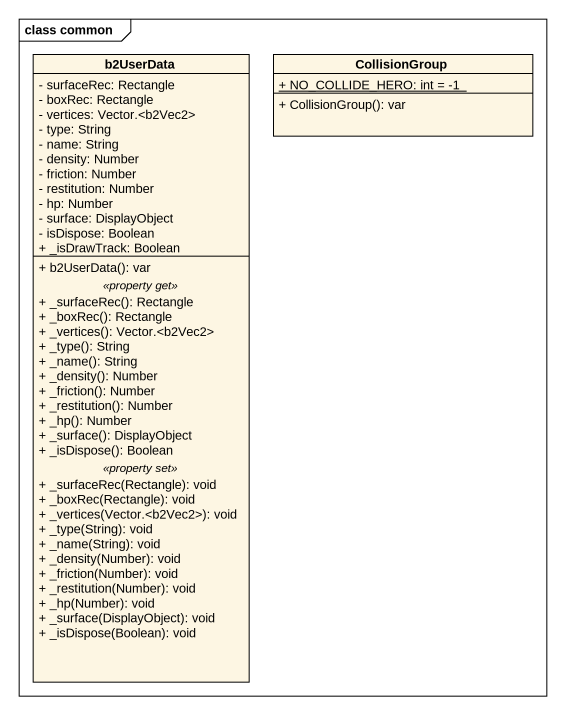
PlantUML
@startuml
mainframe class common
hide circle
hide empty members
skinparam classAttributeIconSize 0
class b2UserData {
  - surfaceRec: Rectangle
  - boxRec: Rectangle
  - vertices: Vector.<b2Vec2>
  - type: String
  - name: String
  - density: Number
  - friction: Number
  - restitution: Number
  - hp: Number
  - surface: DisplayObject
  - isDispose: Boolean
  + _isDrawTrack: Boolean
  --
  + b2UserData(): var
  .. <<property get>> ..
  + _surfaceRec(): Rectangle
  + _boxRec(): Rectangle
  + _vertices(): Vector.<b2Vec2>
  + _type(): String
  + _name(): String
  + _density(): Number
  + _friction(): Number
  + _restitution(): Number
  + _hp(): Number
  + _surface(): DisplayObject
  + _isDispose(): Boolean
  .. <<property set>> ..
  + _surfaceRec(Rectangle): void
  + _boxRec(Rectangle): void
  + _vertices(Vector.<b2Vec2>): void
  + _type(String): void
  + _name(String): void
  + _density(Number): void
  + _friction(Number): void
  + _restitution(Number): void
  + _hp(Number): void
  + _surface(DisplayObject): void
  + _isDispose(Boolean): void
}
class CollisionGroup {
  {static} + NO_COLLIDE_HERO: int = -1
  + CollisionGroup(): var
}
@enduml
